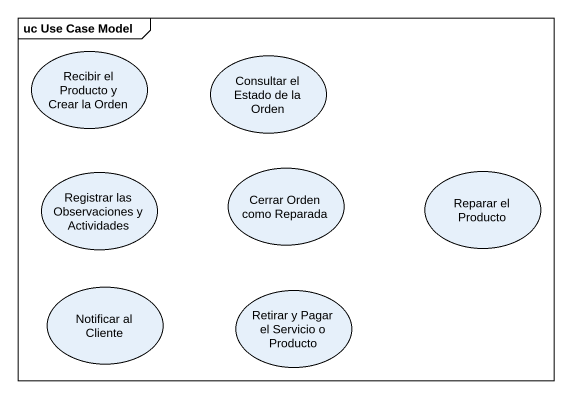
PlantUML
@startuml
mainframe uc Use Case Model
usecase "Recibir el Producto y Crear la Orden" as Recibir_el_Producto_y_Crear
usecase "Consultar el Estado de la Orden" as Consultar_el_Estado_de_la
usecase "Registrar las Observaciones y Actividades" as Registrar_las_Observaciones
usecase "Cerrar Orden como Reparada" as Cerrar_Orden_como_Reparada
usecase "Reparar el Producto" as Reparar_el_Producto
usecase "Notificar al Cliente" as Notificar_al_Cliente
usecase "Retirar y Pagar el Servicio o Producto" as Retirar_y_Pagar_el_Servicio
@enduml
